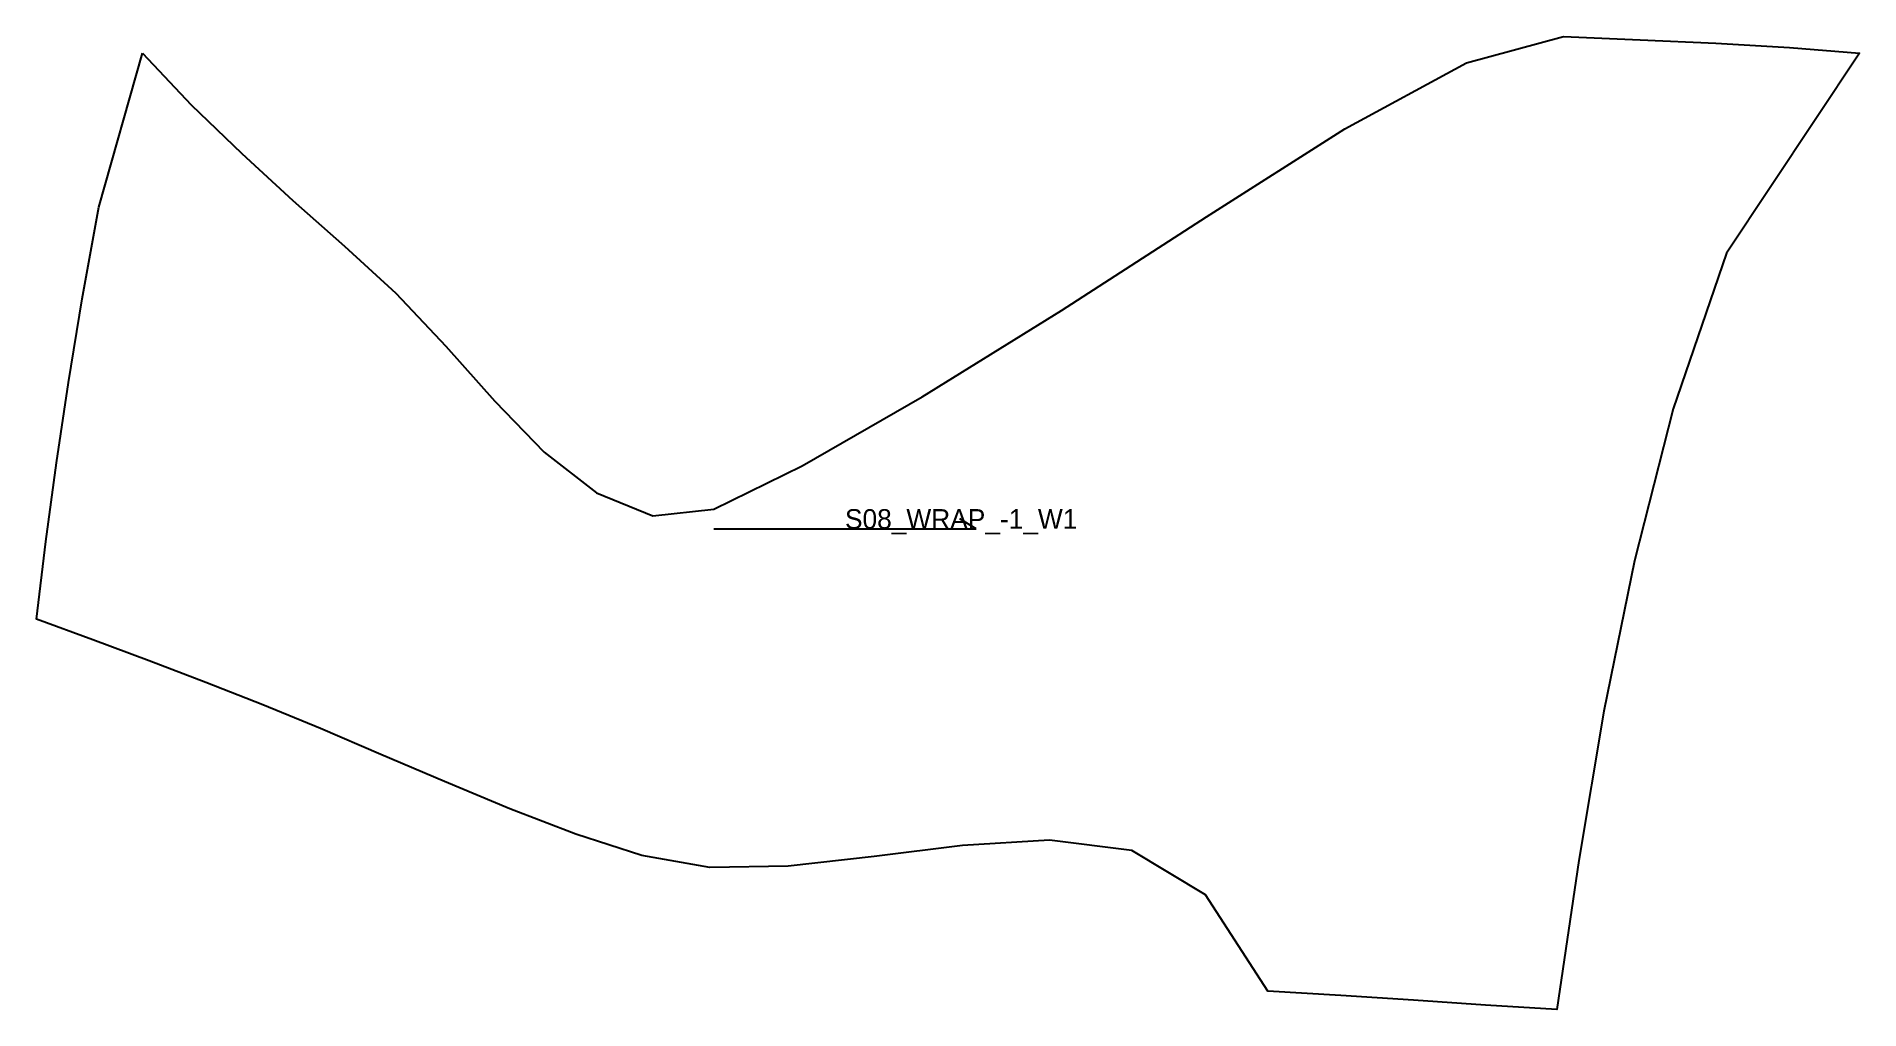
# Model space of a CAD drawing. Header units: millimetres. Extents: x -32 to 524, y -292 to 5.
import ezdxf

# ---------------------------------------------------------------- set-up
doc = ezdxf.new("R2010")
doc.units = ezdxf.units.MM
for name, color, linetype in [('CUT', 1, 'Continuous'), ('GRAIN', 3, 'Continuous'), ('LABEL', 7, 'Continuous'), ('SEW', 5, 'Continuous')]:
    doc.layers.add(name, color=color, linetype=linetype)

msp = doc.modelspace()

# ---------------------------------------------------------------- linework, layer by layer
at = {"layer": 'CUT'}
msp.add_lwpolyline([(0, 0), (14.82, -15.78), (30.28, -30.68), (45.88, -45.06), (61.58, -58.93), (77.23, -73.29), (92.54, -89.48), (107.49, -106.24), (122.58, -121.85), (138.5, -134.31), (155.7, -141.34), (174.27, -139.22), (201.27, -126.03), (237.86, -104.94), (280.37, -78.59), (324.6, -50.03), (366.77, -23.13), (403.97, -2.94), (433.48, 5.07), (456.96, 3.99), (480.04, 2.99), (502.44, 1.66), (523.85, 0), (483.24, -61.1), (466.97, -108.67), (455.15, -155.03), (445.85, -200.92), (438.16, -246.57), (431.53, -292.04), (409.76, -290.65), (387.78, -289.19), (365.62, -287.75), (343.31, -286.47), (324.32, -257.04), (301.83, -243.48), (276.72, -240.34), (250.17, -241.92), (223.18, -245.3), (197.01, -248.22), (173.12, -248.69), (152.37, -244.96), (132.23, -238.48), (112.05, -230.74), (92.1, -222.44), (72.74, -214.14), (54.26, -206.22), (36.65, -199), (19.29, -192.19), (2.02, -185.58), (-15.21, -179.16), (-32.37, -172.84), (-29.55, -149.17), (-26.3, -125.16), (-22.63, -100.59), (-18.45, -75.02), (-13.38, -47.09), (0, 0)], close=True, dxfattribs=at)
at = {"layer": 'GRAIN'}
for p, q in [((254.31, -145.25), (249.31, -142.25)), ((174.31, -145.25), (254.31, -145.25))]:
    msp.add_line(p, q, dxfattribs=at)
at = {"layer": 'SEW'}
msp.add_lwpolyline([(0, 0), (14.82, -15.78), (30.28, -30.68), (45.88, -45.06), (61.58, -58.93), (77.23, -73.29), (92.54, -89.48), (107.49, -106.24), (122.58, -121.85), (138.5, -134.31), (155.7, -141.34), (174.27, -139.22), (201.27, -126.03), (237.86, -104.94), (280.37, -78.59), (324.6, -50.03), (366.77, -23.13), (403.97, -2.94), (433.48, 5.07), (456.96, 3.99), (480.04, 2.99), (502.44, 1.66), (523.85, 0), (483.24, -61.1), (466.97, -108.67), (455.15, -155.03), (445.85, -200.92), (438.16, -246.57), (431.53, -292.04), (409.76, -290.65), (387.78, -289.19), (365.62, -287.75), (343.31, -286.47), (324.32, -257.04), (301.83, -243.48), (276.72, -240.34), (250.17, -241.92), (223.18, -245.3), (197.01, -248.22), (173.12, -248.69), (152.37, -244.96), (132.23, -238.48), (112.05, -230.74), (92.1, -222.44), (72.74, -214.14), (54.26, -206.22), (36.65, -199), (19.29, -192.19), (2.02, -185.58), (-15.21, -179.16), (-32.37, -172.84), (-29.55, -149.17), (-26.3, -125.16), (-22.63, -100.59), (-18.45, -75.02), (-13.38, -47.09)], close=True, dxfattribs=at)

# ---------------------------------------------------------------- texts
at = {"layer": 'LABEL'}
msp.add_text('S08_WRAP_-1_W1', height=6, dxfattribs=at).set_placement((214.31, -145.25))

doc.saveas('drawing.dxf')
